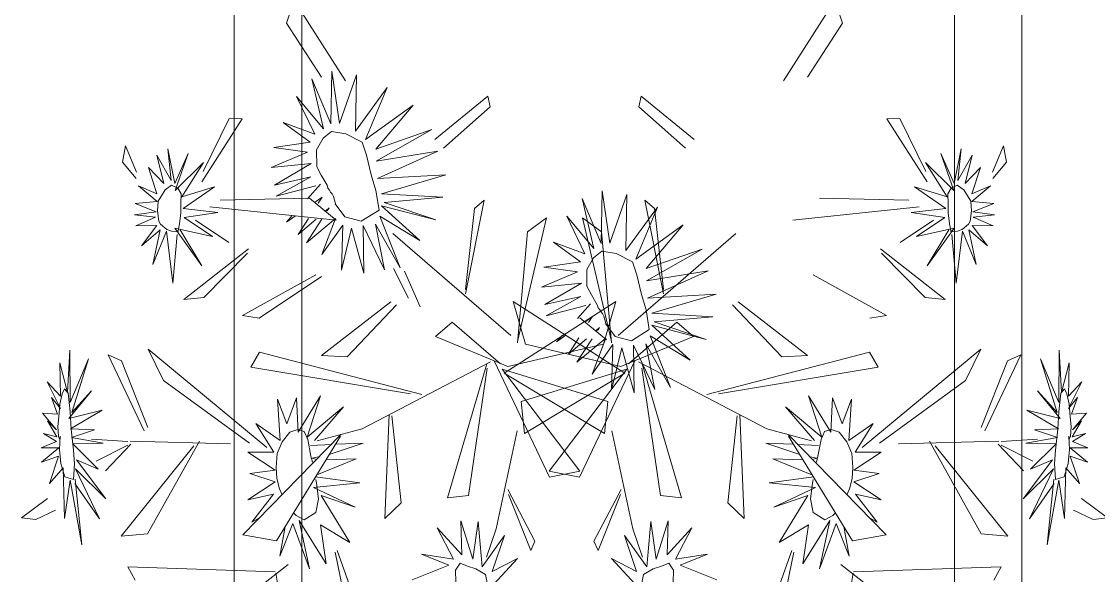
# Model space of a CAD drawing. Header units: inches. Extents: x 15 to 22798, y 21 to 21519.
# Drawn here: x 16296.48 to 16340.68, y 12534.42 to 12557.15 of the extents above; entities that cross this region are included whole.
import ezdxf

# ---------------------------------------------------------------- set-up
doc = ezdxf.new("R2010")
doc.units = ezdxf.units.IN
doc.header["$MEASUREMENT"] = 0
doc.layers.add('ARREDAMENTO', color=8, linetype='Continuous', lineweight=13)

msp = doc.modelspace()

# ---------------------------------------------------------------- linework, layer by layer
at = {"layer": 'ARREDAMENTO', "linetype": 'Continuous'}
for p, q in [((16307.666, 12558.012), (16307.359, 12557.085)), ((16309.778, 12554.722), (16307.666, 12558.012)), ((16327.756, 12554.722), (16329.868, 12558.012)), ((16329.868, 12558.012), (16330.175, 12557.085)), ((16307.359, 12557.085), (16308.798, 12554.869)), ((16330.175, 12557.085), (16328.736, 12554.869)), ((16309.223, 12555.119), (16309.172, 12552.951)), ((16309.535, 12552.967), (16309.223, 12555.119)), ((16310.232, 12554.962), (16309.535, 12552.967)), ((16310.185, 12552.66), (16310.232, 12554.962)), ((16308.403, 12554.797), (16308.875, 12552.752)), ((16309.172, 12552.951), (16308.403, 12554.797)), ((16311.488, 12554.45), (16310.185, 12552.66)), ((16310.605, 12552.312), (16311.488, 12554.45)), ((16307.767, 12554.073), (16308.514, 12552.525)), ((16308.875, 12552.752), (16307.767, 12554.073)), ((16315.617, 12554.084), (16313.439, 12552.309)), ((16315.716, 12553.652), (16315.617, 12554.084)), ((16321.818, 12553.652), (16321.917, 12554.084)), ((16321.917, 12554.084), (16324.095, 12552.309)), ((16312.55, 12553.723), (16310.605, 12552.312)), ((16311.022, 12551.922), (16312.55, 12553.723)), ((16313.801, 12551.95), (16315.716, 12553.652)), ((16323.732, 12551.95), (16321.818, 12553.652)), ((16305.537, 12553.162), (16303.88, 12550.576)), ((16303.935, 12551.003), (16304.997, 12553.172)), ((16304.997, 12553.172), (16305.537, 12553.162)), ((16332.537, 12553.172), (16331.997, 12553.162)), ((16331.997, 12553.162), (16333.653, 12550.576)), ((16333.599, 12551.003), (16332.537, 12553.172)), ((16307.223, 12553.011), (16308.327, 12552.205)), ((16308.514, 12552.525), (16307.223, 12553.011)), ((16313.32, 12552.716), (16311.022, 12551.922)), ((16311.039, 12551.419), (16313.32, 12552.716)), ((16308.327, 12552.205), (16306.83, 12551.978)), ((16300.628, 12551.385), (16300.751, 12552.057)), ((16300.751, 12552.057), (16301.199, 12550.972)), ((16302.49, 12551.923), (16302.772, 12550.506)), ((16302.617, 12550.633), (16302.49, 12551.923)), ((16302.772, 12550.506), (16303.323, 12551.732)), ((16303.323, 12551.732), (16302.789, 12550.226)), ((16308.214, 12551.792), (16306.726, 12551.161)), ((16306.83, 12551.978), (16308.214, 12551.792)), ((16313.57, 12551.832), (16311.039, 12551.419)), ((16311.087, 12550.707), (16313.57, 12551.832)), ((16334.211, 12551.732), (16334.745, 12550.226)), ((16334.761, 12550.506), (16334.211, 12551.732)), ((16335.044, 12551.923), (16334.761, 12550.506)), ((16334.917, 12550.633), (16335.044, 12551.923)), ((16336.783, 12552.057), (16336.335, 12550.972)), ((16336.906, 12551.385), (16336.783, 12552.057)), ((16301.182, 12550.713), (16300.628, 12551.385)), ((16302.036, 12551.667), (16302.617, 12550.633)), ((16302.326, 12550.502), (16302.036, 12551.667)), ((16302.789, 12550.226), (16303.948, 12551.373)), ((16303.948, 12551.373), (16303.057, 12549.956)), ((16306.726, 12551.161), (16308.374, 12551.324)), ((16308.374, 12551.324), (16306.869, 12550.445)), ((16333.585, 12551.373), (16334.476, 12549.956)), ((16334.745, 12550.226), (16333.585, 12551.373)), ((16335.497, 12551.667), (16334.917, 12550.633)), ((16335.208, 12550.502), (16335.497, 12551.667)), ((16336.351, 12550.713), (16336.906, 12551.385)), ((16302.041, 12550.085), (16301.688, 12551.163)), ((16301.688, 12551.163), (16302.326, 12550.502)), ((16313.893, 12550.866), (16311.087, 12550.707)), ((16311.251, 12550.087), (16313.893, 12550.866)), ((16335.846, 12551.163), (16335.208, 12550.502)), ((16335.493, 12550.085), (16335.846, 12551.163)), ((16301.278, 12550.408), (16302.041, 12550.085)), ((16302.054, 12549.774), (16301.278, 12550.408)), ((16302.373, 12550.245), (16302.643, 12550.44)), ((16302.643, 12550.44), (16302.895, 12550.316)), ((16306.869, 12550.445), (16308.351, 12550.776)), ((16308.351, 12550.776), (16306.926, 12549.986)), ((16306.926, 12549.986), (16308.554, 12550.405)), ((16308.212, 12549.88), (16308.746, 12550.473)), ((16334.891, 12550.44), (16334.639, 12550.316)), ((16335.161, 12550.245), (16334.891, 12550.44)), ((16335.48, 12549.774), (16336.256, 12550.408)), ((16336.256, 12550.408), (16335.493, 12550.085)), ((16302.085, 12549.785), (16302.373, 12550.245)), ((16302.895, 12550.316), (16303.031, 12550.088)), ((16303.031, 12550.088), (16303.019, 12549.684)), ((16303.057, 12549.956), (16304.403, 12550.368)), ((16304.403, 12550.368), (16303.111, 12549.475)), ((16313.767, 12549.948), (16311.251, 12550.087)), ((16320.316, 12550.211), (16320.266, 12548.043)), ((16320.629, 12548.06), (16320.316, 12550.211)), ((16321.326, 12550.055), (16320.629, 12548.06)), ((16321.279, 12547.752), (16321.326, 12550.055)), ((16333.13, 12550.368), (16334.423, 12549.475)), ((16334.476, 12549.956), (16333.13, 12550.368)), ((16334.639, 12550.316), (16334.503, 12550.088)), ((16334.503, 12550.088), (16334.515, 12549.684)), ((16335.448, 12549.785), (16335.161, 12550.245)), ((16301.141, 12549.682), (16302.054, 12549.774)), ((16302.012, 12549.342), (16301.141, 12549.682)), ((16302.058, 12549.38), (16302.085, 12549.785)), ((16303.019, 12549.684), (16303.022, 12549.299)), ((16309.391, 12549.004), (16304.208, 12549.546)), ((16304.631, 12549.82), (16308.302, 12549.899)), ((16308.302, 12549.899), (16309.391, 12549.004)), ((16308.544, 12549.755), (16308.816, 12549.945)), ((16308.662, 12549.705), (16308.816, 12549.945)), ((16311.26, 12549.595), (16313.483, 12549.017)), ((16312.835, 12548.163), (16311.26, 12549.595)), ((16311.359, 12549.732), (16313.767, 12549.948)), ((16313.483, 12549.017), (16311.359, 12549.732)), ((16315.474, 12549.822), (16314.709, 12545.981)), ((16315.071, 12549.474), (16315.474, 12549.822)), ((16319.496, 12549.889), (16319.968, 12547.844)), ((16320.266, 12548.043), (16319.496, 12549.889)), ((16322.582, 12549.542), (16321.279, 12547.752)), ((16321.699, 12547.404), (16322.582, 12549.542)), ((16322.06, 12549.822), (16322.825, 12545.981)), ((16322.463, 12549.474), (16322.06, 12549.822)), ((16328.143, 12549.004), (16333.326, 12549.546)), ((16332.903, 12549.82), (16329.232, 12549.899)), ((16334.515, 12549.684), (16334.512, 12549.299)), ((16335.476, 12549.38), (16335.448, 12549.785)), ((16336.393, 12549.682), (16335.48, 12549.774)), ((16335.522, 12549.342), (16336.393, 12549.682)), ((16301.117, 12549.221), (16302.012, 12549.342)), ((16301.986, 12549.119), (16301.117, 12549.221)), ((16301.173, 12548.774), (16301.986, 12549.119)), ((16302.117, 12548.956), (16302.058, 12549.38)), ((16303.022, 12549.299), (16302.971, 12548.853)), ((16303.111, 12549.475), (16304.533, 12549.317)), ((16304.533, 12549.317), (16303.155, 12549.106)), ((16303.155, 12549.106), (16304.325, 12548.329)), ((16307.592, 12549.19), (16307.351, 12548.922)), ((16307.726, 12549.184), (16307.351, 12548.922)), ((16308.26, 12549.075), (16307.835, 12548.409)), ((16308.181, 12548.078), (16309.371, 12549.073)), ((16309.371, 12549.073), (16308.809, 12547.593)), ((16308.969, 12549.382), (16309.112, 12549.505)), ((16309.03, 12549.379), (16309.112, 12549.505)), ((16311.192, 12549.167), (16312.835, 12548.163)), ((16312.019, 12547.045), (16311.192, 12549.167)), ((16314.703, 12546.151), (16315.071, 12549.474)), ((16318.028, 12549.1), (16316.833, 12544.029)), ((16317.242, 12548.523), (16318.028, 12549.1)), ((16318.861, 12549.166), (16319.607, 12547.617)), ((16319.968, 12547.844), (16318.861, 12549.166)), ((16319.506, 12549.1), (16320.7, 12544.029)), ((16320.291, 12548.523), (16319.506, 12549.1)), ((16322.831, 12546.151), (16322.463, 12549.474)), ((16334.423, 12549.475), (16333, 12549.317)), ((16333, 12549.317), (16334.378, 12549.106)), ((16334.378, 12549.106), (16333.209, 12548.329)), ((16334.512, 12549.299), (16334.563, 12548.853)), ((16335.416, 12548.956), (16335.476, 12549.38)), ((16336.416, 12549.221), (16335.522, 12549.342)), ((16335.547, 12549.119), (16336.416, 12549.221)), ((16336.36, 12548.774), (16335.547, 12549.119)), ((16302.039, 12548.789), (16301.173, 12548.774)), ((16301.41, 12547.943), (16302.039, 12548.789)), ((16302.18, 12548.844), (16302.117, 12548.956)), ((16302.45, 12548.622), (16302.18, 12548.844)), ((16302.769, 12548.673), (16303.879, 12547.133)), ((16304.325, 12548.329), (16302.769, 12548.673)), ((16302.971, 12548.853), (16302.896, 12548.5)), ((16304.991, 12548.088), (16303.616, 12549.008)), ((16308.577, 12549.045), (16307.835, 12548.409)), ((16308.81, 12549.041), (16308.181, 12548.078)), ((16308.809, 12547.593), (16309.662, 12548.803)), ((16309.662, 12548.803), (16309.609, 12546.946)), ((16309.609, 12546.946), (16310.028, 12548.673)), ((16310.028, 12548.673), (16310.536, 12546.824)), ((16310.501, 12548.78), (16311.377, 12546.966)), ((16310.536, 12546.824), (16310.501, 12548.78)), ((16311.013, 12548.837), (16312.019, 12547.045)), ((16311.377, 12546.966), (16311.013, 12548.837)), ((16323.643, 12548.815), (16321.699, 12547.404)), ((16322.115, 12547.014), (16323.643, 12548.815)), ((16332.543, 12548.088), (16333.918, 12549.008)), ((16333.209, 12548.329), (16334.764, 12548.673)), ((16334.764, 12548.673), (16333.655, 12547.133)), ((16334.563, 12548.853), (16334.638, 12548.5)), ((16335.084, 12548.622), (16335.354, 12548.844)), ((16335.354, 12548.844), (16335.416, 12548.956)), ((16336.124, 12547.943), (16335.495, 12548.789)), ((16335.495, 12548.789), (16336.36, 12548.774)), ((16302.177, 12548.609), (16301.41, 12547.943)), ((16301.868, 12547.177), (16302.177, 12548.609)), ((16302.434, 12548.547), (16301.868, 12547.177)), ((16302.686, 12546.417), (16302.434, 12548.547)), ((16302.638, 12548.554), (16302.45, 12548.622)), ((16302.828, 12548.543), (16302.638, 12548.554)), ((16302.864, 12548.42), (16302.686, 12546.417)), ((16302.921, 12548.593), (16302.828, 12548.543)), ((16303.879, 12547.133), (16302.99, 12548.599)), ((16311.727, 12548.459), (16316.56, 12544.272)), ((16316.838, 12543.971), (16317.242, 12548.523)), ((16320.696, 12543.971), (16320.291, 12548.523)), ((16325.806, 12548.459), (16320.974, 12544.272)), ((16333.655, 12547.133), (16334.543, 12548.599)), ((16334.613, 12548.593), (16334.706, 12548.543)), ((16334.67, 12548.42), (16334.848, 12546.417)), ((16334.706, 12548.543), (16334.895, 12548.554)), ((16334.848, 12546.417), (16335.099, 12548.547)), ((16334.895, 12548.554), (16335.084, 12548.622)), ((16335.099, 12548.547), (16335.666, 12547.177)), ((16335.357, 12548.609), (16336.124, 12547.943)), ((16335.666, 12547.177), (16335.357, 12548.609)), ((16305.797, 12547.829), (16303.148, 12545.741)), ((16318.317, 12548.103), (16319.421, 12547.298)), ((16319.607, 12547.617), (16318.317, 12548.103)), ((16324.413, 12547.808), (16322.115, 12547.014)), ((16322.132, 12546.511), (16324.413, 12547.808)), ((16331.736, 12547.829), (16334.385, 12545.741)), ((16303.957, 12545.827), (16305.761, 12547.644)), ((16333.576, 12545.827), (16331.773, 12547.644)), ((16312.363, 12545.805), (16311.744, 12547.018)), ((16312.849, 12545.45), (16312.197, 12546.912)), ((16319.307, 12546.884), (16317.82, 12546.253)), ((16319.421, 12547.298), (16317.924, 12547.07)), ((16317.924, 12547.07), (16319.307, 12546.884)), ((16324.664, 12546.924), (16322.132, 12546.511)), ((16322.18, 12545.799), (16324.664, 12546.924)), ((16308.554, 12546.752), (16305.551, 12545.095)), ((16306.23, 12544.977), (16308.799, 12546.684)), ((16317.82, 12546.253), (16319.467, 12546.416)), ((16319.467, 12546.416), (16317.962, 12545.537)), ((16328.98, 12546.752), (16331.983, 12545.095)), ((16303.148, 12545.741), (16303.957, 12545.827)), ((16311.639, 12545.655), (16308.795, 12543.447)), ((16316.294, 12542.727), (16320.872, 12545.668)), ((16316.662, 12545.668), (16317.16, 12543.917)), ((16321.24, 12542.727), (16316.662, 12545.668)), ((16317.962, 12545.537), (16319.444, 12545.869)), ((16319.444, 12545.869), (16318.02, 12545.078)), ((16319.306, 12544.972), (16319.839, 12545.565)), ((16320.872, 12545.668), (16320.374, 12543.917)), ((16324.986, 12545.959), (16322.18, 12545.799)), ((16322.345, 12545.179), (16324.986, 12545.959)), ((16325.895, 12545.655), (16328.738, 12543.447)), ((16334.385, 12545.741), (16333.576, 12545.827)), ((16305.551, 12545.095), (16306.23, 12544.977)), ((16309.848, 12543.393), (16311.867, 12545.526)), ((16318.02, 12545.078), (16319.648, 12545.497)), ((16324.861, 12545.04), (16322.345, 12545.179)), ((16327.686, 12543.393), (16325.666, 12545.526)), ((16331.983, 12545.095), (16331.304, 12544.977)), ((16313.468, 12544.231), (16314.151, 12544.818)), ((16314.151, 12544.818), (16316.14, 12543.108)), ((16319.396, 12544.991), (16320.485, 12544.097)), ((16319.638, 12544.848), (16319.909, 12545.037)), ((16319.756, 12544.797), (16319.909, 12545.037)), ((16323.383, 12544.818), (16321.393, 12543.108)), ((16322.354, 12544.687), (16324.576, 12544.109)), ((16323.929, 12543.256), (16322.354, 12544.687)), ((16322.453, 12544.824), (16324.861, 12545.04)), ((16324.576, 12544.109), (16322.453, 12544.824)), ((16324.066, 12544.231), (16323.383, 12544.818)), ((16316.448, 12542.991), (16313.468, 12544.231)), ((16318.686, 12544.283), (16318.445, 12544.015)), ((16318.819, 12544.276), (16318.445, 12544.015)), ((16320.062, 12544.474), (16320.205, 12544.597)), ((16320.124, 12544.472), (16320.205, 12544.597)), ((16321.086, 12542.991), (16324.066, 12544.231)), ((16322.285, 12544.26), (16323.929, 12543.256)), ((16323.113, 12542.137), (16322.285, 12544.26)), ((16320.374, 12543.917), (16316.448, 12542.991)), ((16317.16, 12543.917), (16321.086, 12542.991)), ((16319.354, 12544.167), (16318.929, 12543.501)), ((16319.67, 12544.138), (16318.929, 12543.501)), ((16319.275, 12543.17), (16320.465, 12544.165)), ((16319.903, 12544.134), (16319.275, 12543.17)), ((16320.465, 12544.165), (16319.902, 12542.685)), ((16319.902, 12542.685), (16320.755, 12543.895)), ((16320.755, 12543.895), (16320.703, 12542.038)), ((16320.703, 12542.038), (16321.122, 12543.765)), ((16321.122, 12543.765), (16321.63, 12541.916)), ((16321.594, 12543.872), (16322.471, 12542.058)), ((16321.63, 12541.916), (16321.594, 12543.872)), ((16322.107, 12543.929), (16323.113, 12542.137)), ((16322.471, 12542.058), (16322.107, 12543.929)), ((16298.372, 12541.93), (16298.458, 12543.666)), ((16298.458, 12543.666), (16298.48, 12541.518)), ((16300.033, 12543.47), (16300.584, 12543.226)), ((16301.52, 12540.361), (16300.033, 12543.47)), ((16301.677, 12543.706), (16306.552, 12539.679)), ((16302.302, 12542.429), (16301.677, 12543.706)), ((16305.898, 12542.964), (16306.251, 12543.583)), ((16306.251, 12543.583), (16312.918, 12541.843)), ((16308.795, 12543.447), (16309.848, 12543.393)), ((16331.283, 12543.583), (16324.616, 12541.843)), ((16328.738, 12543.447), (16327.686, 12543.393)), ((16335.857, 12543.706), (16330.981, 12539.679)), ((16331.636, 12542.964), (16331.283, 12543.583)), ((16335.232, 12542.429), (16335.857, 12543.706)), ((16336.014, 12540.361), (16337.501, 12543.47)), ((16337.501, 12543.47), (16336.95, 12543.226)), ((16339.075, 12543.666), (16339.054, 12541.518)), ((16339.161, 12541.93), (16339.075, 12543.666)), ((16298.051, 12543.153), (16298.372, 12541.93)), ((16298.077, 12541.777), (16298.051, 12543.153)), ((16298.48, 12541.518), (16299.223, 12543.318)), ((16299.223, 12543.318), (16298.549, 12541.116)), ((16300.584, 12543.226), (16301.662, 12540.495)), ((16312.441, 12541.882), (16305.898, 12542.964)), ((16310.456, 12540.444), (16315.726, 12543.193)), ((16315.573, 12543.105), (16313.96, 12537.609)), ((16314.827, 12537.699), (16315.593, 12542.93)), ((16315.876, 12543.228), (16318.147, 12538.461)), ((16319.395, 12538.704), (16316.209, 12542.884)), ((16316.209, 12542.884), (16320.55, 12541.562)), ((16321.325, 12542.884), (16316.984, 12541.562)), ((16318.139, 12538.704), (16321.325, 12542.884)), ((16321.658, 12543.228), (16319.387, 12538.461)), ((16327.078, 12540.444), (16321.808, 12543.193)), ((16322.707, 12537.699), (16321.94, 12542.93)), ((16321.961, 12543.105), (16323.574, 12537.609)), ((16325.092, 12541.882), (16331.636, 12542.964)), ((16336.95, 12543.226), (16335.872, 12540.495)), ((16338.311, 12543.318), (16338.985, 12541.116)), ((16339.054, 12541.518), (16338.311, 12543.318)), ((16339.482, 12543.153), (16339.161, 12541.93)), ((16339.456, 12541.777), (16339.482, 12543.153)), ((16320.403, 12540.254), (16316.294, 12542.727)), ((16317.13, 12540.254), (16321.24, 12542.727)), ((16297.537, 12542.364), (16298.077, 12541.777)), ((16298.084, 12541.279), (16297.537, 12542.364)), ((16305.844, 12539.85), (16302.302, 12542.429)), ((16331.69, 12539.85), (16335.232, 12542.429)), ((16339.45, 12541.279), (16339.997, 12542.364)), ((16339.997, 12542.364), (16339.456, 12541.777)), ((16297.715, 12541.727), (16298.084, 12541.279)), ((16297.952, 12541.035), (16297.715, 12541.727)), ((16299.347, 12541.993), (16298.422, 12540.868)), ((16298.549, 12541.116), (16299.347, 12541.993)), ((16306.984, 12541.662), (16307.376, 12540.639)), ((16307.1, 12539.955), (16306.984, 12541.662)), ((16307.376, 12540.639), (16307.766, 12541.714)), ((16307.766, 12541.714), (16307.832, 12540.302)), ((16307.832, 12540.302), (16308.75, 12541.799)), ((16308.75, 12541.799), (16308.209, 12540.097)), ((16316.984, 12541.562), (16317.13, 12540.254)), ((16320.55, 12541.562), (16320.403, 12540.254)), ((16328.784, 12541.799), (16329.325, 12540.097)), ((16329.701, 12540.302), (16328.784, 12541.799)), ((16329.768, 12541.714), (16329.701, 12540.302)), ((16330.158, 12540.639), (16329.768, 12541.714)), ((16330.55, 12541.662), (16330.158, 12540.639)), ((16330.433, 12539.955), (16330.55, 12541.662)), ((16338.187, 12541.993), (16339.111, 12540.868)), ((16338.985, 12541.116), (16338.187, 12541.993)), ((16339.818, 12541.727), (16339.45, 12541.279)), ((16339.582, 12541.035), (16339.818, 12541.727)), ((16298.422, 12540.868), (16299.786, 12541.199)), ((16299.786, 12541.199), (16298.488, 12540.444)), ((16308.209, 12540.097), (16309.7, 12541.348)), ((16309.7, 12541.348), (16308.5, 12539.955)), ((16327.834, 12541.348), (16329.034, 12539.955)), ((16329.325, 12540.097), (16327.834, 12541.348)), ((16337.748, 12541.199), (16339.046, 12540.444)), ((16339.111, 12540.868), (16337.748, 12541.199)), ((16297.34, 12541.083), (16297.952, 12541.035)), ((16297.91, 12540.399), (16297.34, 12541.083)), ((16297.548, 12540.761), (16297.91, 12540.399)), ((16297.927, 12540.106), (16297.548, 12540.761)), ((16311.569, 12541.012), (16311.389, 12536.764)), ((16312.068, 12537.397), (16311.675, 12540.967)), ((16325.465, 12537.397), (16325.859, 12540.967)), ((16325.964, 12541.012), (16326.144, 12536.764)), ((16340.194, 12541.083), (16339.582, 12541.035)), ((16339.607, 12540.106), (16339.986, 12540.761)), ((16339.624, 12540.399), (16340.194, 12541.083)), ((16339.986, 12540.761), (16339.624, 12540.399)), ((16297.384, 12540.241), (16297.927, 12540.106)), ((16297.92, 12539.923), (16297.384, 12540.241)), ((16298.488, 12540.444), (16299.476, 12540.399)), ((16299.476, 12540.399), (16298.531, 12540.088)), ((16306.093, 12540.657), (16307.1, 12539.955)), ((16306.83, 12539.487), (16306.093, 12540.657)), ((16307.18, 12539.905), (16307.488, 12540.301)), ((16307.488, 12540.301), (16307.819, 12540.409)), ((16307.819, 12540.409), (16308.088, 12540.335)), ((16308.088, 12540.335), (16308.233, 12539.995)), ((16310.456, 12540.444), (16308.622, 12539.95)), ((16315.959, 12536.333), (16316.827, 12540.358)), ((16321.574, 12536.333), (16320.707, 12540.358)), ((16327.078, 12540.444), (16328.911, 12539.95)), ((16329.445, 12540.335), (16329.301, 12539.995)), ((16329.715, 12540.409), (16329.445, 12540.335)), ((16330.046, 12540.301), (16329.715, 12540.409)), ((16330.354, 12539.905), (16330.046, 12540.301)), ((16331.44, 12540.657), (16330.433, 12539.955)), ((16330.704, 12539.487), (16331.44, 12540.657)), ((16339.046, 12540.444), (16338.058, 12540.399)), ((16338.058, 12540.399), (16339.002, 12540.088)), ((16340.15, 12540.241), (16339.607, 12540.106)), ((16339.614, 12539.923), (16340.15, 12540.241)), ((16297.284, 12539.653), (16297.92, 12539.923)), ((16298.531, 12540.088), (16299.825, 12539.854)), ((16299.825, 12539.854), (16298.585, 12539.819)), ((16298.585, 12539.819), (16299.633, 12538.79)), ((16300.847, 12539.922), (16299.347, 12540.011)), ((16299.922, 12538.713), (16300.972, 12539.808)), ((16300.941, 12539.935), (16305.056, 12539.826)), ((16301.658, 12536.132), (16303.789, 12539.927)), ((16305.566, 12536.088), (16309.588, 12540.206)), ((16309.578, 12540.14), (16306.942, 12535.841)), ((16306.98, 12539.43), (16307.18, 12539.905)), ((16308.233, 12539.995), (16308.361, 12539.311)), ((16309.216, 12539.797), (16308.343, 12539.761)), ((16309.113, 12539.381), (16310.505, 12539.85)), ((16309.406, 12539.805), (16310.505, 12539.85)), ((16328.42, 12539.381), (16327.029, 12539.85)), ((16328.127, 12539.805), (16327.029, 12539.85)), ((16331.968, 12536.088), (16327.946, 12540.206)), ((16327.955, 12540.14), (16330.592, 12535.841)), ((16328.318, 12539.797), (16329.191, 12539.761)), ((16329.301, 12539.995), (16329.172, 12539.311)), ((16330.554, 12539.43), (16330.354, 12539.905)), ((16336.593, 12539.935), (16332.477, 12539.826)), ((16335.875, 12536.132), (16333.745, 12539.927)), ((16337.612, 12538.713), (16336.561, 12539.808)), ((16336.686, 12539.922), (16338.186, 12540.011)), ((16339.002, 12540.088), (16337.708, 12539.854)), ((16337.708, 12539.854), (16338.949, 12539.819)), ((16338.949, 12539.819), (16337.9, 12538.79)), ((16340.25, 12539.653), (16339.614, 12539.923)), ((16298.015, 12539.662), (16297.284, 12539.653)), ((16297.297, 12539.073), (16298.015, 12539.662)), ((16300.838, 12539.763), (16299.548, 12539.112)), ((16303.548, 12539.744), (16300.566, 12536.036)), ((16305.775, 12539.484), (16306.83, 12539.487)), ((16306.893, 12538.743), (16305.775, 12539.484)), ((16306.927, 12538.858), (16306.98, 12539.43)), ((16330.607, 12538.858), (16330.554, 12539.43)), ((16330.641, 12538.743), (16331.759, 12539.484)), ((16331.759, 12539.484), (16330.704, 12539.487)), ((16333.986, 12539.744), (16336.968, 12536.036)), ((16336.696, 12539.763), (16337.985, 12539.112)), ((16339.518, 12539.662), (16340.25, 12539.653)), ((16340.237, 12539.073), (16339.518, 12539.662)), ((16298.005, 12539.314), (16297.297, 12539.073)), ((16297.629, 12538.189), (16298.005, 12539.314)), ((16298.732, 12539.171), (16299.944, 12537.562)), ((16299.633, 12538.79), (16298.732, 12539.171)), ((16308.422, 12539.066), (16308.361, 12539.311)), ((16308.65, 12539.291), (16308.406, 12539.229)), ((16308.406, 12539.229), (16308.546, 12539.201)), ((16308.608, 12538.558), (16310.216, 12539.208)), ((16308.981, 12539.166), (16310.216, 12539.208)), ((16328.552, 12539.166), (16327.318, 12539.208)), ((16328.925, 12538.558), (16327.318, 12539.208)), ((16328.884, 12539.291), (16329.127, 12539.229)), ((16329.127, 12539.229), (16328.988, 12539.201)), ((16329.111, 12539.066), (16329.172, 12539.311)), ((16338.802, 12539.171), (16337.59, 12537.562)), ((16337.9, 12538.79), (16338.802, 12539.171)), ((16339.529, 12539.314), (16340.237, 12539.073)), ((16339.905, 12538.189), (16339.529, 12539.314)), ((16298.187, 12538.839), (16297.629, 12538.189)), ((16298.246, 12536.754), (16298.187, 12538.839)), ((16298.702, 12538.796), (16299.684, 12536.749)), ((16299.944, 12537.562), (16298.702, 12538.796)), ((16305.854, 12538.606), (16306.893, 12538.743)), ((16306.887, 12538.27), (16305.854, 12538.606)), ((16306.957, 12538.401), (16306.927, 12538.858)), ((16308.553, 12538.467), (16310.362, 12538.227)), ((16319.387, 12538.461), (16318.139, 12538.704)), ((16318.147, 12538.461), (16319.395, 12538.704)), ((16328.981, 12538.467), (16327.172, 12538.227)), ((16330.576, 12538.401), (16330.607, 12538.858)), ((16331.68, 12538.606), (16330.641, 12538.743)), ((16330.647, 12538.27), (16331.68, 12538.606)), ((16337.59, 12537.562), (16338.832, 12538.796)), ((16338.832, 12538.796), (16337.85, 12536.749)), ((16339.287, 12536.754), (16339.347, 12538.839)), ((16339.347, 12538.839), (16339.905, 12538.189)), ((16298.479, 12538.328), (16298.246, 12536.754)), ((16298.96, 12535.674), (16298.479, 12538.328)), ((16299.684, 12536.749), (16298.673, 12538.192)), ((16298.68, 12538.378), (16298.96, 12535.674)), ((16305.771, 12537.52), (16306.887, 12538.27)), ((16307.066, 12537.971), (16306.957, 12538.401)), ((16310.362, 12538.227), (16308.46, 12538.036)), ((16308.46, 12538.036), (16310.176, 12537.225)), ((16308.559, 12538.36), (16308.582, 12538.206)), ((16308.582, 12538.206), (16308.674, 12537.568)), ((16327.172, 12538.227), (16329.073, 12538.036)), ((16329.073, 12538.036), (16327.358, 12537.225)), ((16328.952, 12538.206), (16328.859, 12537.568)), ((16328.975, 12538.36), (16328.952, 12538.206)), ((16330.468, 12537.971), (16330.576, 12538.401)), ((16331.762, 12537.52), (16330.647, 12538.27)), ((16337.85, 12536.749), (16338.861, 12538.192)), ((16338.854, 12538.378), (16338.574, 12535.674)), ((16338.574, 12535.674), (16339.054, 12538.328)), ((16339.054, 12538.328), (16339.287, 12536.754)), ((16297.541, 12537.578), (16296.481, 12536.78)), ((16306.819, 12537.757), (16305.771, 12537.52)), ((16305.928, 12536.609), (16306.819, 12537.757)), ((16307.174, 12537.735), (16307.066, 12537.971)), ((16308.782, 12537.702), (16309.96, 12535.778)), ((16310.176, 12537.225), (16308.782, 12537.702)), ((16313.96, 12537.609), (16314.827, 12537.699)), ((16316.439, 12537.948), (16317.556, 12535.835)), ((16317.39, 12535.441), (16316.469, 12537.739)), ((16321.095, 12537.948), (16319.977, 12535.835)), ((16320.143, 12535.441), (16321.064, 12537.739)), ((16323.574, 12537.609), (16322.707, 12537.699)), ((16327.358, 12537.225), (16328.751, 12537.702)), ((16328.751, 12537.702), (16327.574, 12535.778)), ((16330.36, 12537.735), (16330.468, 12537.971)), ((16330.715, 12537.757), (16331.762, 12537.52)), ((16331.606, 12536.609), (16330.715, 12537.757)), ((16339.993, 12537.578), (16341.052, 12536.78)), ((16308.674, 12537.568), (16308.562, 12537.008)), ((16311.389, 12536.764), (16312.068, 12537.397)), ((16326.144, 12536.764), (16325.465, 12537.397)), ((16328.859, 12537.568), (16328.972, 12537.008)), ((16296.481, 12536.78), (16297.069, 12536.715)), ((16297.069, 12536.715), (16297.877, 12537.1)), ((16306.252, 12536.791), (16305.928, 12536.609)), ((16307.648, 12536.992), (16307.748, 12536.88)), ((16308.085, 12536.698), (16307.748, 12536.88)), ((16308.562, 12537.008), (16308.085, 12536.698)), ((16328.972, 12537.008), (16329.449, 12536.698)), ((16329.449, 12536.698), (16329.786, 12536.88)), ((16329.886, 12536.992), (16329.786, 12536.88)), ((16331.281, 12536.791), (16331.606, 12536.609)), ((16340.465, 12536.715), (16339.657, 12537.1)), ((16341.052, 12536.78), (16340.465, 12536.715)), ((16307.612, 12536.549), (16307.08, 12535.22)), ((16307.302, 12536.428), (16307.08, 12535.22)), ((16308.294, 12534.699), (16307.612, 12536.549)), ((16307.882, 12536.678), (16308.294, 12534.699)), ((16308.983, 12534.904), (16307.882, 12536.678)), ((16308.752, 12536.494), (16308.983, 12534.904)), ((16309.96, 12535.778), (16308.752, 12536.494)), ((16313.539, 12536.374), (16314.214, 12535.09)), ((16314.549, 12535.274), (16313.539, 12536.374)), ((16314.514, 12536.661), (16314.549, 12535.274)), ((16315, 12535.092), (16314.514, 12536.661)), ((16315.229, 12536.64), (16315, 12535.092)), ((16315.382, 12534.77), (16315.229, 12536.64)), ((16315.959, 12536.333), (16315.562, 12535.171)), ((16321.574, 12536.333), (16321.972, 12535.171)), ((16322.152, 12534.77), (16322.304, 12536.64)), ((16322.304, 12536.64), (16322.534, 12535.092)), ((16322.534, 12535.092), (16323.02, 12536.661)), ((16323.02, 12536.661), (16322.985, 12535.274)), ((16322.985, 12535.274), (16323.995, 12536.374)), ((16323.995, 12536.374), (16323.32, 12535.09)), ((16327.574, 12535.778), (16328.781, 12536.494)), ((16328.55, 12534.904), (16329.652, 12536.678)), ((16328.781, 12536.494), (16328.55, 12534.904)), ((16329.652, 12536.678), (16329.24, 12534.699)), ((16329.24, 12534.699), (16329.921, 12536.549)), ((16329.921, 12536.549), (16330.454, 12535.22)), ((16330.232, 12536.428), (16330.454, 12535.22)), ((16300.566, 12536.036), (16301.658, 12536.132)), ((16306.942, 12535.841), (16305.566, 12536.088)), ((16316.308, 12536.067), (16315.382, 12534.77)), ((16315.804, 12534.58), (16316.308, 12536.067)), ((16317.556, 12535.835), (16317.39, 12535.441)), ((16319.977, 12535.835), (16320.143, 12535.441)), ((16321.226, 12536.067), (16322.152, 12534.77)), ((16321.729, 12534.58), (16321.226, 12536.067)), ((16330.592, 12535.841), (16331.968, 12536.088)), ((16336.968, 12536.036), (16335.875, 12536.132)), ((16309.356, 12535.381), (16310.188, 12531.312)), ((16310.962, 12531.196), (16309.438, 12535.44)), ((16326.572, 12531.196), (16328.095, 12535.44)), ((16328.178, 12535.381), (16327.345, 12531.312)), ((16312.901, 12535.298), (16314.015, 12534.84)), ((16314.214, 12535.09), (16312.901, 12535.298)), ((16316.833, 12535.123), (16315.804, 12534.58)), ((16315.873, 12534.069), (16316.833, 12535.123)), ((16320.701, 12535.123), (16321.729, 12534.58)), ((16321.661, 12534.069), (16320.701, 12535.123)), ((16323.32, 12535.09), (16324.633, 12535.298)), ((16324.633, 12535.298), (16323.519, 12534.84)), ((16300.839, 12534.773), (16301.143, 12534.234)), ((16306.898, 12534.575), (16300.839, 12534.773)), ((16305.039, 12533.012), (16307.429, 12534.874)), ((16306.917, 12534.518), (16307.891, 12528.818)), ((16314.015, 12534.84), (16312.517, 12534.248)), ((16323.519, 12534.84), (16325.017, 12534.248)), ((16330.616, 12534.518), (16329.642, 12528.818)), ((16332.495, 12533.012), (16330.105, 12534.874)), ((16330.635, 12534.575), (16336.695, 12534.773)), ((16336.695, 12534.773), (16336.391, 12534.234))]:
    msp.add_line(p, q, dxfattribs=at)
at = {"layer": 'ARREDAMENTO', "elevation": -27.277}
for points in [[(16305.209, 12488.933), (16305.209, 12627.517), (16337.545, 12627.517), (16337.545, 12488.933)], [(16307.981, 12491.705), (16307.981, 12624.745), (16334.774, 12624.745), (16334.774, 12491.705)]]:
    msp.add_lwpolyline(points, close=True, dxfattribs=at)
at = {"layer": 'ARREDAMENTO', "linetype": 'Continuous'}
for points in [[(16309.02, 12550.432), (16308.783, 12550.847), (16308.595, 12551.196), (16308.584, 12551.889), (16308.86, 12552.361), (16309.204, 12552.639), (16309.793, 12552.546), (16310.466, 12552.199), (16310.647, 12551.667), (16310.828, 12550.858), (16311.028, 12550.223), (16311.155, 12549.418), (16310.426, 12548.963), (16309.756, 12549.137), (16309.359, 12549.669)], [(16309.02, 12550.432), (16309.053, 12550.316), (16309.118, 12550.237), (16309.163, 12550.157), (16309.23, 12550.08), (16309.283, 12549.972), (16309.328, 12549.824), (16309.371, 12549.672), (16309.359, 12549.669)], [(16320.114, 12545.524), (16319.877, 12545.939), (16319.688, 12546.288), (16319.678, 12546.981), (16319.953, 12547.453), (16320.298, 12547.731), (16320.886, 12547.638), (16321.559, 12547.292), (16321.74, 12546.76), (16321.922, 12545.95), (16322.122, 12545.316), (16322.249, 12544.511), (16321.52, 12544.055), (16320.849, 12544.229), (16320.453, 12544.761)], [(16320.114, 12545.524), (16320.147, 12545.408), (16320.212, 12545.329), (16320.257, 12545.249), (16320.323, 12545.172), (16320.377, 12545.064), (16320.422, 12544.916), (16320.464, 12544.764), (16320.453, 12544.761)], [(16298.059, 12539.999), (16298.001, 12540.129), (16297.975, 12540.534), (16298.008, 12540.935), (16298.054, 12541.45), (16298.145, 12541.878), (16298.242, 12542.085), (16298.396, 12541.897), (16298.482, 12541.141), (16298.516, 12540.42), (16298.615, 12539.561), (16298.659, 12538.997), (16298.611, 12538.364), (16298.259, 12538.463), (16298.092, 12539.022), (16298.037, 12539.585), (16298.065, 12540.138)], [(16339.474, 12539.999), (16339.533, 12540.129), (16339.559, 12540.534), (16339.526, 12540.935), (16339.479, 12541.45), (16339.389, 12541.878), (16339.292, 12542.085), (16339.137, 12541.897), (16339.052, 12541.141), (16339.017, 12540.42), (16338.918, 12539.561), (16338.875, 12538.997), (16338.922, 12538.364), (16339.275, 12538.463), (16339.442, 12539.022), (16339.496, 12539.585), (16339.469, 12540.138)], [(16314.86, 12533.709), (16314.712, 12533.727), (16314.527, 12533.865), (16314.308, 12534.153), (16314.292, 12534.644), (16314.481, 12534.923), (16314.782, 12534.799), (16315.125, 12534.697), (16315.522, 12534.458), (16315.605, 12534.048), (16315.586, 12533.73), (16315.284, 12533.496), (16314.932, 12533.621), (16314.732, 12533.758)], [(16322.674, 12533.709), (16322.821, 12533.727), (16323.007, 12533.865), (16323.226, 12534.153), (16323.242, 12534.644), (16323.052, 12534.923), (16322.751, 12534.799), (16322.408, 12534.697), (16322.011, 12534.458), (16321.929, 12534.048), (16321.948, 12533.73), (16322.25, 12533.496), (16322.602, 12533.621), (16322.802, 12533.758)]]:
    msp.add_lwpolyline(points, dxfattribs=at)

doc.saveas('drawing.dxf')
